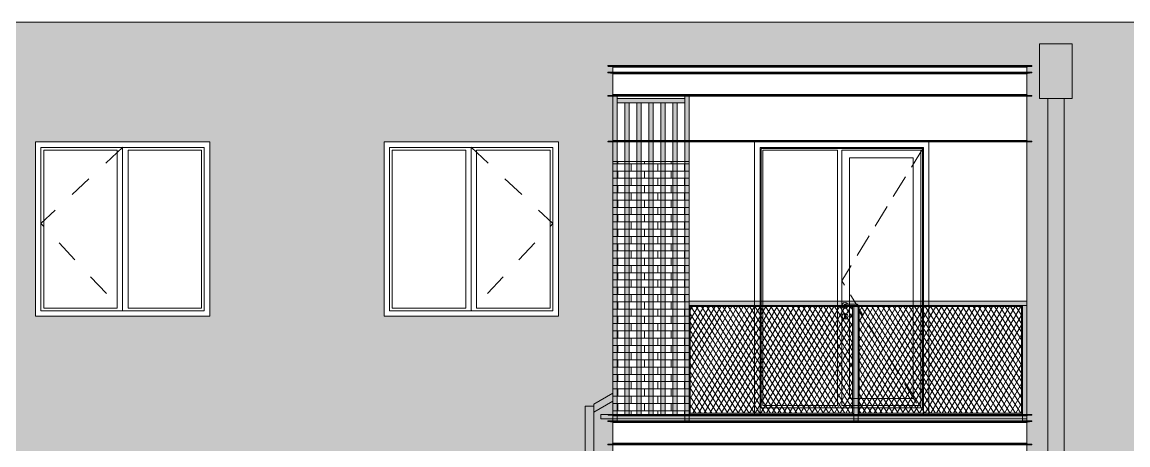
# Model space of a CAD drawing. Header units: millimetres. Extents: x 476244520 to 476657119, y 4620824743 to 4621446928.
# Drawn here: x 476557907 to 476568056, y 4621082065 to 4621085945 of the extents above; entities that cross this region are included whole.
import ezdxf

# ---------------------------------------------------------------- set-up
doc = ezdxf.new("R2010")
doc.units = ezdxf.units.MM
doc.header["$MEASUREMENT"] = 0
doc.linetypes.add('Dashed', pattern=[423.333333, 211.666667, -211.666667])
doc.linetypes.add('Hidden Line', pattern=[317.5, 211.666667, -105.833333])
for name, color, linetype, lineweight in [('0_Pen_No__250_Pen_No__255', 255, 'Continuous', 0), ('0_Pen_No__250_Pen_No__7', 7, 'Continuous', 0), ('0_Pen_No__7_Pen_No__250', 7, 'Continuous', 0), ('2D Drafting - General_Pen_No__30_Pen_No__9_Pen_No__9_Pen_No__253', 252, 'Continuous', 0), ('2D Drafting - General_Pen_No__30_Pen_No__9_Pen_No__9_Pen_No__7', 7, 'Continuous', 0), ('2D Drafting - General_Pen_No__7_Pen_No__250', 7, 'Continuous', 0), ('2D Drafting - General_Pen_No__7_Pen_No__7', 7, 'Continuous', 0), ('New_2D Drafting - General_Pen_No__30_Pen_No__9_Pen_No__9_Pen_No__255', 255, 'Continuous', 0), ('New_2D Drafting - General_Pen_No__30_Pen_No__9_Pen_No__9_Pen_No__7', 7, 'Continuous', 0), ('New_2D Drafting - General_Pen_No__4', 7, 'Continuous', 0), ('New_2D Drafting - General_Pen_No__7', 7, 'Continuous', 0), ('New_Structural - Bearing_Pen_No__250', 7, 'Continuous', 0), ('Structural - Bearing_Pen_No__250', 7, 'Continuous', 0), ('Structural - Bearing_Pen_No__7_Pen_No__7_Pen_No__7', 7, 'Continuous', 0)]:
    doc.layers.add(name, color=color, linetype=linetype, lineweight=lineweight)
pattern_1 = [(60, (476844527.15, 4621385791.044), (-38.971143, 22.5), []), (122.833095, (476844527.15, 4621385791.044), (36.8060797, 18.75), [])]

msp = doc.modelspace()

# ---------------------------------------------------------------- hatches: boundary and pattern name
at = {"layer": '0_Pen_No__250_Pen_No__255', "linetype": 'Continuous', "lineweight": 0, "true_color": 0x3f3f3f}
for points in [[(476563154.323, 4621082438.504), (476563329.323, 4621082539.645), (476563329.323, 4621082466.141), (476563154.323, 4621082365.001)], [(476563154.323, 4621070445.479), (476563154.323, 4621082420.346), (476563074.323, 4621082420.346), (476563074.323, 4621070445.479)]]:
    msp.add_hatch(color=250, dxfattribs=at).paths.add_polyline_path(points)
at = {"layer": '2D Drafting - General_Pen_No__30_Pen_No__9_Pen_No__9_Pen_No__253', "linetype": 'Continuous', "lineweight": 0}
h = msp.add_hatch(dxfattribs=at)
h.set_pattern_fill('BRICK___RUNNING_BOND', color=252, style=0, pattern_type=2)
h.set_pattern_definition([(0, (476584677.18, 4621075479.1), (0, 66.64), []), (90, (476584677.18, 4621075479.1), (-244.8, 0), [66.64, -66.64]), (90, (476584799.58, 4621075545.74), (-244.8, 0), [66.64, -66.64])])
h.paths.add_polyline_path([(476539459.138, 4621072645.531), (476540629.005, 4621072645.531), (476540629.014, 4621075245.539), (476540629.014, 4621076667.176), (476540629.014, 4621084845.531), (476540629.014, 4621085057.885), (476540629.014, 4621085545.532), (476546429.014, 4621085545.532), (476546429.014, 4621072645.531), (476553686.976, 4621072645.531), (476553729.155, 4621072645.531), (476553729.155, 4621075945.533), (476553729.155, 4621078445.544), (476553729.155, 4621079070.057), (476553729.155, 4621085545.544), (476557529.011, 4621085545.544), (476557529.011, 4621075245.549), (476556929.206, 4621075245.549), (476556929.206, 4621070445.499), (476563929.127, 4621070445.499), (476563929.127, 4621075251.999), (476563329.323, 4621075251.999), (476563329.323, 4621085545.544), (476567129.179, 4621085545.544), (476567129.179, 4621072645.445), (476569940.806, 4621072645.445), (476569940.806, 4621072645.531), (476570829.494, 4621072645.531), (476572429.494, 4621072645.531), (476574429.014, 4621072645.531), (476574429.014, 4621085545.532), (476580229.014, 4621085545.532), (476580229.014, 4621072645.531), (476581399.049, 4621072645.531), (476581399.049, 4621085945.125), (476580317.511, 4621085945.125), (476574428.978, 4621085945.125), (476553729.155, 4621085945.125), (476546829.014, 4621085945.125), (476539459.138, 4621085945.125)])
h.paths.add_polyline_path([(476546829.014, 4621082345.544), (476546829.014, 4621084845.531), (476553329.014, 4621084845.531), (476553329.014, 4621082345.544)], flags=0)
h.paths.add_polyline_path([(476546829.014, 4621075945.533), (476546829.014, 4621078445.544), (476553329.014, 4621078445.544), (476553329.014, 4621075945.533)], flags=0)
h.paths.add_polyline_path([(476546829.014, 4621079145.544), (476546829.014, 4621081645.544), (476553329.014, 4621081645.544), (476553329.014, 4621079145.544)], flags=0)
h.paths.add_polyline_path([(476549474.939, 4621072745.581), (476549479.055, 4621072745.581), (476549479.055, 4621075245.581), (476547879.055, 4621075245.582), (476547879.055, 4621072745.581)], flags=0)
h.paths.add_polyline_path([(476559629.231, 4621083245.531), (476559629.231, 4621084845.531), (476558029.231, 4621084845.531), (476558029.231, 4621083245.531)], flags=0)
h.paths.add_polyline_path([(476559629.231, 4621073645.531), (476559629.231, 4621075245.531), (476558029.231, 4621075245.531), (476558029.231, 4621073645.531)], flags=0)
h.paths.add_polyline_path([(476558029.236, 4621076845.531), (476559629.236, 4621076845.531), (476559629.236, 4621078445.531), (476558029.236, 4621078445.531)], flags=0)
h.paths.add_polyline_path([(476559629.236, 4621080045.531), (476559629.236, 4621081645.531), (476558029.236, 4621081645.531), (476558029.236, 4621080045.531)], flags=0)
h.paths.add_polyline_path([(476559629.014, 4621071445.531), (476559629.014, 4621072045.531), (476558029.442, 4621072045.531), (476558029.442, 4621071445.531)], flags=0)
h.paths.add_polyline_path([(476561228.792, 4621078445.531), (476561228.792, 4621076845.531), (476562828.792, 4621076845.531), (476562828.792, 4621078445.531)], flags=0)
h.paths.add_polyline_path([(476561228.792, 4621080045.531), (476562828.792, 4621080045.531), (476562828.792, 4621081645.531), (476561228.792, 4621081645.531)], flags=0)
h.paths.add_polyline_path([(476561228.797, 4621084845.531), (476561228.797, 4621083245.531), (476562828.797, 4621083245.531), (476562828.797, 4621084845.531)], flags=0)
h.paths.add_polyline_path([(476562828.369, 4621071445.531), (476562828.369, 4621072045.531), (476561228.797, 4621072045.531), (476561228.797, 4621071445.531)], flags=0)
h.paths.add_polyline_path([(476561228.797, 4621073645.531), (476562828.797, 4621073645.531), (476562828.797, 4621075245.531), (476561228.797, 4621075245.531)], flags=0)
h.paths.add_polyline_path([(476568178.997, 4621081645.582), (476568178.997, 4621079145.581), (476569778.997, 4621079145.581), (476569778.997, 4621081645.581)], flags=0)
h.paths.add_polyline_path([(476569778.997, 4621075945.581), (476569778.997, 4621078445.581), (476568178.997, 4621078445.582), (476568178.997, 4621075945.581)], flags=0)
h.paths.add_polyline_path([(476568178.997, 4621082345.581), (476569778.997, 4621082345.581), (476569778.997, 4621084845.581), (476568178.997, 4621084845.582)], flags=0)
h.paths.add_polyline_path([(476571779.011, 4621084845.581), (476571779.011, 4621082345.581), (476573379.011, 4621082345.581), (476573379.011, 4621084845.582)], flags=0)
h.paths.add_polyline_path([(476571779.011, 4621081645.581), (476571779.011, 4621079145.581), (476573379.011, 4621079145.581), (476573379.011, 4621081645.582)], flags=0)
h.paths.add_polyline_path([(476571779.011, 4621075245.581), (476571779.011, 4621072745.581), (476571783.128, 4621072745.581), (476573379.011, 4621072745.581), (476573379.011, 4621075245.582)], flags=0)
h.paths.add_polyline_path([(476571779.011, 4621075945.581), (476573379.011, 4621075945.581), (476573379.011, 4621078445.582), (476571779.011, 4621078445.581)], flags=0)
at = {"layer": 'New_2D Drafting - General_Pen_No__30_Pen_No__9_Pen_No__9_Pen_No__255', "linetype": 'Continuous', "lineweight": 0}
for points in [[(476567245.175, 4621085245.557), (476567545.175, 4621085245.557), (476567545.175, 4621085745.557), (476567245.175, 4621085745.557)], [(476563369.323, 4621085265.446), (476563329.323, 4621085265.446), (476563329.323, 4621082285.507), (476563369.323, 4621082285.507)], [(476563989.323, 4621085245.534), (476563989.323, 4621085205.446), (476563369.323, 4621085205.446), (476563369.323, 4621085245.534)], [(476564029.323, 4621085265.446), (476563989.323, 4621085265.446), (476563989.323, 4621082285.507), (476564029.323, 4621082285.507)], [(476567320.175, 4621070445.492), (476567320.175, 4621085245.557), (476567470.175, 4621085245.557), (476567470.175, 4621070445.492)], [(476563479.323, 4621085205.446), (476563439.323, 4621085205.446), (476563439.323, 4621082345.533), (476563479.323, 4621082345.533)], [(476563549.323, 4621085205.446), (476563589.323, 4621085205.446), (476563589.323, 4621082345.533), (476563549.323, 4621082345.533)], [(476563659.323, 4621085205.446), (476563699.323, 4621085205.446), (476563699.323, 4621082345.533), (476563659.323, 4621082345.533)], [(476563769.323, 4621085205.446), (476563809.323, 4621085205.446), (476563809.323, 4621082345.533), (476563769.323, 4621082345.533)], [(476563919.323, 4621085205.446), (476563879.323, 4621085205.446), (476563879.323, 4621082345.533), (476563919.323, 4621082345.533)], [(476567129.179, 4621083345.535), (476567129.179, 4621083385.535), (476564029.319, 4621083385.535), (476564029.319, 4621083345.535)], [(476564039.405, 4621083335.535), (476564029.319, 4621083345.535), (476565539.153, 4621083345.535), (476565529.153, 4621083335.535)], [(476564029.319, 4621083345.535), (476564039.405, 4621083335.535), (476564039.405, 4621082355.507), (476564029.319, 4621082345.533)], [(476565539.179, 4621082345.533), (476565529.179, 4621082355.533), (476565529.179, 4621083335.561), (476565539.179, 4621083345.561)], [(476565579.179, 4621082285.507), (476565539.179, 4621082285.507), (476565539.179, 4621083345.535), (476565579.179, 4621083345.535)], [(476565579.179, 4621082345.507), (476565589.179, 4621082355.507), (476565589.179, 4621083335.535), (476565579.179, 4621083345.535)], [(476565589.179, 4621083335.535), (476565579.179, 4621083345.535), (476567089.179, 4621083345.535), (476567079.179, 4621083335.535)], [(476567089.179, 4621082345.507), (476567079.179, 4621082355.507), (476567079.179, 4621083335.535), (476567089.179, 4621083345.535)], [(476567129.179, 4621082285.541), (476567089.179, 4621082285.541), (476567089.179, 4621083345.535), (476567129.179, 4621083345.535)], [(476567129.179, 4621082305.533), (476567129.179, 4621082345.533), (476563219.405, 4621082345.533), (476563219.405, 4621082305.533)], [(476564039.405, 4621082355.507), (476564029.319, 4621082345.533), (476565539.153, 4621082345.533), (476565529.151, 4621082355.535)], [(476565589.179, 4621082355.533), (476565579.179, 4621082345.533), (476567089.179, 4621082345.533), (476567079.179, 4621082355.533)]]:
    msp.add_hatch(color=255, dxfattribs=at).paths.add_polyline_path(points)
h = msp.add_hatch(dxfattribs=at)
h.set_pattern_fill('BRICK___RUNNING_BOND', color=255, style=0, pattern_type=2)
h.set_pattern_definition([(0, (476844527.15, 4621385791.044), (0, 66.64), []), (90, (476844527.15, 4621385791.04), (-244.8, 0), [66.64, -66.64]), (90, (476844649.55, 4621385857.68), (-244.8, 0), [66.64, -66.64])])
h.paths.add_polyline_path([(476563329.323, 4621082345.533), (476564029.319, 4621082345.533), (476564029.319, 4621084665.08), (476563329.323, 4621084665.08)])
at = {"layer": 'New_2D Drafting - General_Pen_No__7', "linetype": 'Continuous', "lineweight": 0}
h = msp.add_hatch(dxfattribs=at)
h.set_pattern_fill('BATT_INSULATION', style=0, pattern_type=2)
h.set_pattern_definition(pattern_1)
h.paths.add_polyline_path([(476565529.179, 4621083335.535), (476564039.405, 4621083335.535), (476564039.405, 4621082355.507), (476565529.179, 4621082355.507)])
h = msp.add_hatch(dxfattribs=at)
h.set_pattern_fill('BATT_INSULATION', style=0, pattern_type=2)
h.set_pattern_definition(pattern_1)
h.paths.add_polyline_path([(476567079.179, 4621082355.533), (476565589.179, 4621082355.533), (476565589.179, 4621083335.535), (476567079.179, 4621083335.535)])

# ---------------------------------------------------------------- linework, layer by layer
at = {"layer": '0_Pen_No__250_Pen_No__7', "color": 7, "linetype": 'Continuous', "lineweight": 0, "flags": 128}
for points in [[(476563154.323, 4621082438.504), (476563329.323, 4621082539.645), (476563329.323, 4621082466.141), (476563154.323, 4621082365.001)], [(476563154.323, 4621070445.479), (476563154.323, 4621082420.346), (476563074.323, 4621082420.346), (476563074.323, 4621070445.479)]]:
    msp.add_lwpolyline(points, close=True, dxfattribs=at)
at = {"layer": '0_Pen_No__7_Pen_No__250', "color": 7, "linetype": 'Continuous', "lineweight": 0, "flags": 128}
for points in [[(476559629.231, 4621084845.531), (476558029.231, 4621084845.531), (476558029.231, 4621083245.531), (476559629.231, 4621083245.531)], [(476561228.797, 4621084845.531), (476562828.797, 4621084845.531), (476562828.797, 4621083245.531), (476561228.797, 4621083245.531)]]:
    msp.add_lwpolyline(points, close=True, dxfattribs=at)
at = {"layer": '2D Drafting - General_Pen_No__30_Pen_No__9_Pen_No__9_Pen_No__7', "color": 7, "linetype": 'Continuous', "lineweight": 0, "flags": 128}
msp.add_lwpolyline([(476556929.206, 4621070445.499), (476563929.127, 4621070445.499), (476563929.127, 4621075251.999), (476563329.323, 4621075251.999), (476563329.323, 4621085545.544), (476567129.179, 4621085545.544), (476567129.179, 4621072645.445), (476569940.806, 4621072645.445), (476569940.806, 4621072645.531), (476570829.494, 4621072645.531), (476572429.494, 4621072645.531), (476574429.014, 4621072645.531), (476574429.014, 4621085545.532), (476580229.014, 4621085545.532), (476580229.014, 4621072645.531), (476581399.049, 4621072645.531), (476581399.049, 4621085945.125), (476580317.511, 4621085945.125), (476574428.978, 4621085945.125), (476553729.155, 4621085945.125)], dxfattribs=at)
for points in [[(476559629.231, 4621083245.531), (476559629.231, 4621084845.531), (476558029.231, 4621084845.531), (476558029.231, 4621083245.531)], [(476561228.797, 4621084845.531), (476561228.797, 4621083245.531), (476562828.797, 4621083245.531), (476562828.797, 4621084845.531)]]:
    msp.add_lwpolyline(points, close=True, dxfattribs=at)
at = {"layer": '2D Drafting - General_Pen_No__7_Pen_No__250', "color": 7, "linetype": 'Dashed', "lineweight": 0, "flags": 128}
for points in [[(476558829.608, 4621084796.127), (476558079.437, 4621084096.31), (476558829.171, 4621083295.531)], [(476562028.42, 4621084796.127), (476562778.591, 4621084096.31), (476562028.857, 4621083295.531)]]:
    msp.add_lwpolyline(points, dxfattribs=at)
at = {"layer": '2D Drafting - General_Pen_No__7_Pen_No__7', "color": 7, "linetype": 'Continuous', "lineweight": 0, "flags": 128}
for points in [[(476566225.507, 4621082345.552), (476564629.623, 4621082345.558), (476564629.632, 4621084845.558), (476566229.632, 4621084845.552)], [(476566229.632, 4621084845.552), (476566229.623, 4621082345.552), (476566225.507, 4621082345.552)]]:
    msp.add_lwpolyline(points, dxfattribs=at)
for points in [[(476564679.632, 4621084795.557), (476566179.632, 4621084795.552), (476566179.623, 4621082345.553), (476564679.623, 4621082345.559)], [(476564689.632, 4621084785.557), (476566169.632, 4621084785.552), (476566169.623, 4621082405.554), (476564689.623, 4621082405.559)], [(476564704.632, 4621084770.557), (476565389.632, 4621084770.554), (476565389.624, 4621082425.557), (476564704.624, 4621082425.559)], [(476565429.628, 4621084770.554), (476566154.632, 4621084770.552), (476566154.624, 4621082425.554), (476565429.624, 4621082425.557)], [(476565499.631, 4621084700.554), (476566084.631, 4621084700.552), (476566084.624, 4621082490.554), (476565499.624, 4621082490.556)]]:
    msp.add_lwpolyline(points, close=True, dxfattribs=at)
at = {"layer": '2D Drafting - General_Pen_No__7_Pen_No__7', "color": 7, "linetype": 'Hidden Line', "lineweight": 0, "flags": 128}
msp.add_lwpolyline([(476566179.632, 4621084795.552), (476565429.628, 4621083571.431), (476566178.846, 4621082346.837)], dxfattribs=at)
at = {"layer": 'New_2D Drafting - General_Pen_No__30_Pen_No__9_Pen_No__9_Pen_No__7', "color": 7, "linetype": 'Continuous', "lineweight": 0, "flags": 128}
for points in [[(476567245.175, 4621085245.557), (476567545.175, 4621085245.557), (476567545.175, 4621085745.557), (476567245.175, 4621085745.557)], [(476563369.323, 4621085265.446), (476563329.323, 4621085265.446), (476563329.323, 4621082285.507), (476563369.323, 4621082285.507)], [(476563989.323, 4621085245.534), (476563989.323, 4621085205.446), (476563369.323, 4621085205.446), (476563369.323, 4621085245.534)], [(476564029.323, 4621085265.446), (476563989.323, 4621085265.446), (476563989.323, 4621082285.507), (476564029.323, 4621082285.507)], [(476567320.175, 4621070445.492), (476567320.175, 4621085245.557), (476567470.175, 4621085245.557), (476567470.175, 4621070445.492)], [(476563479.323, 4621085205.446), (476563439.323, 4621085205.446), (476563439.323, 4621082345.533), (476563479.323, 4621082345.533)], [(476563549.323, 4621085205.446), (476563589.323, 4621085205.446), (476563589.323, 4621082345.533), (476563549.323, 4621082345.533)], [(476563659.323, 4621085205.446), (476563699.323, 4621085205.446), (476563699.323, 4621082345.533), (476563659.323, 4621082345.533)], [(476563769.323, 4621085205.446), (476563809.323, 4621085205.446), (476563809.323, 4621082345.533), (476563769.323, 4621082345.533)], [(476563919.323, 4621085205.446), (476563879.323, 4621085205.446), (476563879.323, 4621082345.533), (476563919.323, 4621082345.533)], [(476563329.323, 4621082345.533), (476564029.319, 4621082345.533), (476564029.319, 4621084665.08), (476563329.323, 4621084665.08)], [(476567129.179, 4621083345.535), (476567129.179, 4621083385.535), (476564029.319, 4621083385.535), (476564029.319, 4621083345.535)], [(476564039.405, 4621083335.535), (476564029.319, 4621083345.535), (476565539.153, 4621083345.535), (476565529.153, 4621083335.535)], [(476564029.319, 4621083345.535), (476564039.405, 4621083335.535), (476564039.405, 4621082355.507), (476564029.319, 4621082345.533)], [(476565539.179, 4621082345.533), (476565529.179, 4621082355.533), (476565529.179, 4621083335.561), (476565539.179, 4621083345.561)], [(476565579.179, 4621082285.507), (476565539.179, 4621082285.507), (476565539.179, 4621083345.535), (476565579.179, 4621083345.535)], [(476565579.179, 4621082345.507), (476565589.179, 4621082355.507), (476565589.179, 4621083335.535), (476565579.179, 4621083345.535)], [(476565589.179, 4621083335.535), (476565579.179, 4621083345.535), (476567089.179, 4621083345.535), (476567079.179, 4621083335.535)], [(476567089.179, 4621082345.507), (476567079.179, 4621082355.507), (476567079.179, 4621083335.535), (476567089.179, 4621083345.535)], [(476567129.179, 4621082285.541), (476567089.179, 4621082285.541), (476567089.179, 4621083345.535), (476567129.179, 4621083345.535)], [(476567129.179, 4621082305.533), (476567129.179, 4621082345.533), (476563219.405, 4621082345.533), (476563219.405, 4621082305.533)], [(476564039.405, 4621082355.507), (476564029.319, 4621082345.533), (476565539.153, 4621082345.533), (476565529.151, 4621082355.535)], [(476565589.179, 4621082355.533), (476565579.179, 4621082345.533), (476567089.179, 4621082345.533), (476567079.179, 4621082355.533)]]:
    msp.add_lwpolyline(points, close=True, dxfattribs=at)
at = {"layer": 'New_2D Drafting - General_Pen_No__4', "color": 7, "linetype": 'Continuous', "lineweight": 0, "flags": 128}
for points in [[(476565529.179, 4621083335.535), (476564039.405, 4621083335.535), (476564039.405, 4621082355.507), (476565529.179, 4621082355.507)], [(476567079.179, 4621082355.533), (476565589.179, 4621082355.533), (476565589.179, 4621083335.535), (476567079.179, 4621083335.535)]]:
    msp.add_lwpolyline(points, close=True, dxfattribs=at)
at = {"layer": 'New_Structural - Bearing_Pen_No__250', "color": 7, "linetype": 'Continuous', "lineweight": 0}
for p, q in [((476565437.134, 4621083359.055), (476565433.517, 4621083345.555)), ((476565433.517, 4621083345.555), (476565437.134, 4621083332.055)), ((476565447.017, 4621083368.938), (476565437.134, 4621083359.055)), ((476565437.134, 4621083332.055), (476565447.017, 4621083322.172)), ((476565460.517, 4621083372.555), (476565447.017, 4621083368.938)), ((476565447.017, 4621083322.172), (476565460.517, 4621083318.555)), ((476565453.446, 4621083352.626), (476565450.517, 4621083345.555)), ((476565450.517, 4621083345.555), (476565453.446, 4621083338.484)), ((476565454.998, 4621083352.626), (476565452.239, 4621083345.555)), ((476565452.239, 4621083345.555), (476565454.998, 4621083338.484)), ((476565460.517, 4621083355.555), (476565453.446, 4621083352.626)), ((476565453.446, 4621083338.484), (476565460.517, 4621083335.555)), ((476565459.813, 4621083352.626), (476565457.701, 4621083345.555)), ((476565457.701, 4621083345.555), (476565459.812, 4621083338.484)), ((476565474.017, 4621083368.938), (476565460.517, 4621083372.555)), ((476565460.517, 4621083355.555), (476565461.659, 4621083355.555)), ((476565460.517, 4621083335.555), (476565461.659, 4621083335.555)), ((476565460.517, 4621083318.555), (476565474.017, 4621083322.172)), ((476565461.659, 4621083355.555), (476565464.91, 4621083355.555)), ((476565461.659, 4621083335.555), (476565464.91, 4621083335.555)), ((476565464.91, 4621083355.555), (476565469.777, 4621083355.555)), ((476565464.91, 4621083335.555), (476565469.777, 4621083335.555)), ((476565467.018, 4621083352.626), (476565465.875, 4621083345.555)), ((476565465.875, 4621083345.555), (476565467.018, 4621083338.484)), ((476565469.777, 4621083355.555), (476565475.517, 4621083355.555)), ((476565469.777, 4621083335.555), (476565475.517, 4621083335.555)), ((476565483.9, 4621083359.055), (476565474.017, 4621083368.938)), ((476565474.017, 4621083322.172), (476565483.9, 4621083332.055)), ((476565475.517, 4621083355.555), (476565555.517, 4621083355.555)), ((476565475.517, 4621083335.555), (476565555.517, 4621083335.555)), ((476565484.838, 4621083355.555), (476565483.9, 4621083359.055)), ((476565483.9, 4621083332.055), (476565484.838, 4621083335.555)), ((476565555.517, 4621083355.555), (476565561.257, 4621083355.555)), ((476565555.517, 4621083335.555), (476565561.257, 4621083335.555)), ((476565561.257, 4621083355.555), (476565566.124, 4621083355.555)), ((476565561.257, 4621083335.555), (476565566.124, 4621083335.555)), ((476565564.016, 4621083352.626), (476565565.159, 4621083345.555)), ((476565565.159, 4621083345.555), (476565564.016, 4621083338.484)), ((476565566.124, 4621083355.555), (476565569.375, 4621083355.555)), ((476565566.124, 4621083335.555), (476565569.375, 4621083335.555)), ((476565569.375, 4621083355.555), (476565570.517, 4621083355.555)), ((476565569.375, 4621083335.555), (476565570.517, 4621083335.555)), ((476565570.517, 4621083355.555), (476565577.588, 4621083352.626)), ((476565577.588, 4621083338.484), (476565570.517, 4621083335.555)), ((476565571.222, 4621083352.626), (476565573.333, 4621083345.555)), ((476565573.333, 4621083345.555), (476565571.222, 4621083338.484)), ((476565576.036, 4621083352.626), (476565578.795, 4621083345.555)), ((476565578.795, 4621083345.555), (476565576.036, 4621083338.484)), ((476565577.588, 4621083352.626), (476565580.517, 4621083345.555)), ((476565580.517, 4621083345.555), (476565577.588, 4621083338.484)), ((476565437.134, 4621083259.055), (476565433.517, 4621083245.555)), ((476565433.517, 4621083245.555), (476565437.134, 4621083232.055)), ((476565447.017, 4621083268.938), (476565437.134, 4621083259.055)), ((476565437.134, 4621083232.055), (476565447.017, 4621083222.172)), ((476565460.517, 4621083272.555), (476565447.017, 4621083268.938)), ((476565447.017, 4621083222.172), (476565460.517, 4621083218.555)), ((476565453.797, 4621083257.195), (476565453.049, 4621083255.247)), ((476565455.517, 4621083249.955), (476565453.049, 4621083255.247)), ((476565453.797, 4621083257.195), (476565455.142, 4621083260.699)), ((476565455.142, 4621083260.699), (476565460.517, 4621083262.98)), ((476565455.517, 4621083248.442), (476565455.517, 4621083249.955)), ((476565455.517, 4621083248.442), (476565455.517, 4621083245.555)), ((476565455.517, 4621083245.555), (476565455.517, 4621083242.668)), ((476565455.517, 4621083242.668), (476565455.517, 4621083236.895)), ((476565455.517, 4621083236.895), (476565455.517, 4621083233.055)), ((476565456.981, 4621083229.52), (476565455.517, 4621083233.055)), ((476565460.517, 4621083228.055), (476565456.981, 4621083229.52)), ((476565474.017, 4621083268.938), (476565460.517, 4621083272.555)), ((476565460.517, 4621083262.98), (476565465.892, 4621083260.699)), ((476565464.052, 4621083229.519), (476565460.517, 4621083228.055)), ((476565460.517, 4621083218.555), (476565474.017, 4621083222.172)), ((476565465.517, 4621083233.055), (476565464.052, 4621083229.519)), ((476565467.985, 4621083255.247), (476565465.517, 4621083249.955)), ((476565465.517, 4621083249.955), (476565465.517, 4621083248.442)), ((476565465.517, 4621083248.442), (476565465.517, 4621083245.555)), ((476565465.517, 4621083245.555), (476565465.517, 4621083242.668)), ((476565465.517, 4621083242.668), (476565465.517, 4621083236.895)), ((476565465.517, 4621083236.895), (476565465.517, 4621083233.055)), ((476565467.237, 4621083257.195), (476565465.892, 4621083260.699)), ((476565467.237, 4621083257.195), (476565467.985, 4621083255.247)), ((476565483.899, 4621083259.055), (476565474.017, 4621083268.938)), ((476565474.017, 4621083222.172), (476565483.899, 4621083232.055)), ((476565487.517, 4621083245.555), (476565483.899, 4621083259.055)), ((476565483.899, 4621083232.055), (476565487.517, 4621083245.555))]:
    msp.add_line(p, q, dxfattribs=at)
at = {"layer": 'Structural - Bearing_Pen_No__250', "color": 7, "linetype": 'Continuous', "lineweight": 0}
for p, q in [((476563282.997, 4621085543.049), (476563282.997, 4621085545.544)), ((476567175.505, 4621085545.544), (476563282.997, 4621085545.544)), ((476563283.396, 4621085541.518), (476563282.997, 4621085543.049)), ((476567175.505, 4621085543.049), (476563282.997, 4621085543.049)), ((476563284.534, 4621085540.22), (476563283.396, 4621085541.518)), ((476563286.237, 4621085539.353), (476563284.534, 4621085540.22)), ((476563287.459, 4621085539.094), (476563286.237, 4621085539.353)), ((476563324.86, 4621085535.104), (476563287.459, 4621085539.094)), ((476567171.042, 4621085539.094), (476563287.459, 4621085539.094)), ((476563326.082, 4621085534.844), (476563324.86, 4621085535.104)), ((476567133.641, 4621085535.104), (476563324.86, 4621085535.104)), ((476563327.785, 4621085533.977), (476563326.082, 4621085534.844)), ((476563328.923, 4621085532.68), (476563327.785, 4621085533.977)), ((476563329.323, 4621085531.149), (476563328.923, 4621085532.68)), ((476563329.323, 4621084859.963), (476563329.323, 4621085531.149)), ((476567129.179, 4621085531.149), (476563329.323, 4621085531.149)), ((476567129.179, 4621085531.149), (476567129.578, 4621085532.68)), ((476567129.179, 4621084859.963), (476567129.179, 4621085531.149)), ((476567129.578, 4621085532.68), (476567130.716, 4621085533.977)), ((476567130.716, 4621085533.977), (476567132.419, 4621085534.844)), ((476567132.419, 4621085534.844), (476567133.641, 4621085535.104)), ((476567133.641, 4621085535.104), (476567171.042, 4621085539.094)), ((476567171.042, 4621085539.094), (476567172.264, 4621085539.353)), ((476567172.264, 4621085539.353), (476567173.967, 4621085540.22)), ((476567173.967, 4621085540.22), (476567175.105, 4621085541.518)), ((476567175.105, 4621085541.518), (476567175.505, 4621085543.049)), ((476567175.505, 4621085543.049), (476567175.505, 4621085545.544)), ((476563282.997, 4621085483.037), (476563282.997, 4621085485.532)), ((476567175.505, 4621085485.532), (476563282.997, 4621085485.532)), ((476563283.396, 4621085481.506), (476563282.997, 4621085483.037)), ((476567175.505, 4621085483.037), (476563282.997, 4621085483.037)), ((476563284.534, 4621085480.208), (476563283.396, 4621085481.506)), ((476563286.237, 4621085479.341), (476563284.534, 4621085480.208)), ((476563287.459, 4621085479.082), (476563286.237, 4621085479.341)), ((476563324.86, 4621085475.092), (476563287.459, 4621085479.082)), ((476567171.042, 4621085479.082), (476563287.459, 4621085479.082)), ((476563326.082, 4621085474.832), (476563324.86, 4621085475.092)), ((476567133.641, 4621085475.092), (476563324.86, 4621085475.092)), ((476563327.785, 4621085473.965), (476563326.082, 4621085474.832)), ((476563328.923, 4621085472.667), (476563327.785, 4621085473.965)), ((476563329.323, 4621085471.137), (476563328.923, 4621085472.667)), ((476563329.323, 4621085279.945), (476563329.323, 4621085471.137)), ((476567129.179, 4621085471.137), (476563329.323, 4621085471.137)), ((476567129.179, 4621085471.137), (476567129.578, 4621085472.667)), ((476567129.179, 4621085279.945), (476567129.179, 4621085471.137)), ((476567129.578, 4621085472.667), (476567130.716, 4621085473.965)), ((476567130.716, 4621085473.965), (476567132.419, 4621085474.832)), ((476567132.419, 4621085474.832), (476567133.641, 4621085475.092)), ((476567133.641, 4621085475.092), (476567171.042, 4621085479.082)), ((476567171.042, 4621085479.082), (476567172.264, 4621085479.341)), ((476567172.264, 4621085479.341), (476567173.967, 4621085480.208)), ((476567173.967, 4621085480.208), (476567175.105, 4621085481.506)), ((476567175.105, 4621085481.506), (476567175.505, 4621085483.037)), ((476567175.505, 4621085483.037), (476567175.505, 4621085485.532)), ((476563282.997, 4621085268.027), (476563283.396, 4621085269.557)), ((476563282.997, 4621085265.532), (476563282.997, 4621085268.027)), ((476567175.505, 4621085268.027), (476563282.997, 4621085268.027)), ((476567175.505, 4621085265.532), (476563282.997, 4621085265.532)), ((476563283.396, 4621085269.557), (476563284.534, 4621085270.855)), ((476563284.534, 4621085270.855), (476563286.237, 4621085271.722)), ((476563286.237, 4621085271.722), (476563287.459, 4621085271.982)), ((476563287.459, 4621085271.982), (476563324.86, 4621085275.972)), ((476567171.042, 4621085271.982), (476563287.459, 4621085271.982)), ((476563324.86, 4621085275.972), (476563326.082, 4621085276.231)), ((476567133.641, 4621085275.972), (476563324.86, 4621085275.972)), ((476563326.082, 4621085276.231), (476563327.785, 4621085277.098)), ((476563327.785, 4621085277.098), (476563328.923, 4621085278.396)), ((476563328.923, 4621085278.396), (476563329.323, 4621085279.927)), ((476567129.179, 4621085279.927), (476563329.323, 4621085279.927)), ((476567129.578, 4621085278.396), (476567129.179, 4621085279.927)), ((476567130.716, 4621085277.098), (476567129.578, 4621085278.396)), ((476567132.419, 4621085276.231), (476567130.716, 4621085277.098)), ((476567133.641, 4621085275.972), (476567132.419, 4621085276.231)), ((476567171.042, 4621085271.982), (476567133.641, 4621085275.972)), ((476567172.264, 4621085271.722), (476567171.042, 4621085271.982)), ((476567173.967, 4621085270.855), (476567172.264, 4621085271.722)), ((476567175.105, 4621085269.557), (476567173.967, 4621085270.855)), ((476567175.505, 4621085268.027), (476567175.105, 4621085269.557)), ((476567175.505, 4621085265.532), (476567175.505, 4621085268.027)), ((476563282.997, 4621084848.044), (476563283.396, 4621084849.575)), ((476563282.997, 4621084845.549), (476563282.997, 4621084848.044)), ((476567175.505, 4621084848.044), (476563282.997, 4621084848.044)), ((476567175.505, 4621084845.549), (476563282.997, 4621084845.549)), ((476563283.396, 4621084849.575), (476563284.534, 4621084850.873)), ((476563284.534, 4621084850.873), (476563286.237, 4621084851.74)), ((476563286.237, 4621084851.74), (476563287.459, 4621084851.999)), ((476563287.459, 4621084851.999), (476563324.86, 4621084855.989)), ((476567171.042, 4621084851.999), (476563287.459, 4621084851.999)), ((476563324.86, 4621084855.989), (476563326.082, 4621084856.249)), ((476567133.641, 4621084855.989), (476563324.86, 4621084855.989)), ((476563326.082, 4621084856.249), (476563327.785, 4621084857.116)), ((476563327.785, 4621084857.116), (476563328.923, 4621084858.414)), ((476563328.923, 4621084858.414), (476563329.323, 4621084859.944)), ((476567129.179, 4621084859.944), (476563329.323, 4621084859.944)), ((476567129.578, 4621084858.414), (476567129.179, 4621084859.944)), ((476567130.716, 4621084857.116), (476567129.578, 4621084858.414)), ((476567132.419, 4621084856.249), (476567130.716, 4621084857.116)), ((476567133.641, 4621084855.989), (476567132.419, 4621084856.249)), ((476567171.042, 4621084851.999), (476567133.641, 4621084855.989)), ((476567172.264, 4621084851.74), (476567171.042, 4621084851.999)), ((476567173.967, 4621084850.873), (476567172.264, 4621084851.74)), ((476567175.105, 4621084849.575), (476567173.967, 4621084850.873)), ((476567175.505, 4621084848.044), (476567175.105, 4621084849.575)), ((476567175.505, 4621084845.549), (476567175.505, 4621084848.044)), ((476563282.997, 4621082343.049), (476563282.997, 4621082345.544)), ((476567175.505, 4621082345.544), (476563282.997, 4621082345.544)), ((476563283.396, 4621082341.518), (476563282.997, 4621082343.049)), ((476567175.505, 4621082343.049), (476563282.997, 4621082343.049)), ((476563282.997, 4621082283.037), (476563282.997, 4621082285.532)), ((476567175.505, 4621082285.532), (476563282.997, 4621082285.532)), ((476563283.396, 4621082281.506), (476563282.997, 4621082283.037)), ((476567175.505, 4621082283.037), (476563282.997, 4621082283.037)), ((476563284.534, 4621082340.22), (476563283.396, 4621082341.518)), ((476563284.534, 4621082280.208), (476563283.396, 4621082281.506)), ((476563286.237, 4621082339.353), (476563284.534, 4621082340.22)), ((476563286.237, 4621082279.341), (476563284.534, 4621082280.208)), ((476563287.459, 4621082339.094), (476563286.237, 4621082339.353)), ((476563287.459, 4621082279.082), (476563286.237, 4621082279.341)), ((476563324.86, 4621082335.104), (476563287.459, 4621082339.094)), ((476567171.042, 4621082339.094), (476563287.459, 4621082339.094)), ((476563324.86, 4621082275.092), (476563287.459, 4621082279.082)), ((476567171.042, 4621082279.082), (476563287.459, 4621082279.082)), ((476563326.082, 4621082334.844), (476563324.86, 4621082335.104)), ((476567133.641, 4621082335.104), (476563324.86, 4621082335.104)), ((476563326.082, 4621082274.832), (476563324.86, 4621082275.092)), ((476567133.641, 4621082275.092), (476563324.86, 4621082275.092)), ((476563327.785, 4621082333.977), (476563326.082, 4621082334.844)), ((476563327.785, 4621082273.965), (476563326.082, 4621082274.832)), ((476563328.923, 4621082332.68), (476563327.785, 4621082333.977)), ((476563328.923, 4621082272.667), (476563327.785, 4621082273.965)), ((476563329.323, 4621082331.149), (476563328.923, 4621082332.68)), ((476563329.323, 4621082271.137), (476563328.923, 4621082272.667)), ((476563329.323, 4621081659.963), (476563329.323, 4621082331.149)), ((476567129.179, 4621082331.149), (476563329.323, 4621082331.149)), ((476563329.323, 4621082079.945), (476563329.323, 4621082271.137)), ((476567129.179, 4621082271.137), (476563329.323, 4621082271.137)), ((476567129.179, 4621082331.149), (476567129.578, 4621082332.68)), ((476567129.179, 4621081659.963), (476567129.179, 4621082331.149)), ((476567129.179, 4621082271.137), (476567129.578, 4621082272.667)), ((476567129.179, 4621082079.945), (476567129.179, 4621082271.137)), ((476567129.578, 4621082332.68), (476567130.716, 4621082333.977)), ((476567129.578, 4621082272.667), (476567130.716, 4621082273.965)), ((476567130.716, 4621082333.977), (476567132.419, 4621082334.844)), ((476567130.716, 4621082273.965), (476567132.419, 4621082274.832)), ((476567132.419, 4621082334.844), (476567133.641, 4621082335.104)), ((476567132.419, 4621082274.832), (476567133.641, 4621082275.092)), ((476567133.641, 4621082335.104), (476567171.042, 4621082339.094)), ((476567133.641, 4621082275.092), (476567171.042, 4621082279.082)), ((476567171.042, 4621082339.094), (476567172.264, 4621082339.353)), ((476567171.042, 4621082279.082), (476567172.264, 4621082279.341)), ((476567172.264, 4621082339.353), (476567173.967, 4621082340.22)), ((476567172.264, 4621082279.341), (476567173.967, 4621082280.208)), ((476567173.967, 4621082340.22), (476567175.105, 4621082341.518)), ((476567173.967, 4621082280.208), (476567175.105, 4621082281.506)), ((476567175.105, 4621082341.518), (476567175.505, 4621082343.049)), ((476567175.105, 4621082281.506), (476567175.505, 4621082283.037)), ((476567175.505, 4621082343.049), (476567175.505, 4621082345.544)), ((476567175.505, 4621082283.037), (476567175.505, 4621082285.532)), ((476563282.997, 4621082068.027), (476563283.396, 4621082069.557)), ((476563282.997, 4621082065.532), (476563282.997, 4621082068.027)), ((476567175.505, 4621082068.027), (476563282.997, 4621082068.027)), ((476567175.505, 4621082065.532), (476563282.997, 4621082065.532)), ((476563283.396, 4621082069.557), (476563284.534, 4621082070.855)), ((476563284.534, 4621082070.855), (476563286.237, 4621082071.722)), ((476563286.237, 4621082071.722), (476563287.459, 4621082071.982)), ((476563287.459, 4621082071.982), (476563324.86, 4621082075.972)), ((476567171.042, 4621082071.982), (476563287.459, 4621082071.982)), ((476563324.86, 4621082075.972), (476563326.082, 4621082076.231)), ((476567133.641, 4621082075.972), (476563324.86, 4621082075.972)), ((476563326.082, 4621082076.231), (476563327.785, 4621082077.098)), ((476563327.785, 4621082077.098), (476563328.923, 4621082078.396)), ((476563328.923, 4621082078.396), (476563329.323, 4621082079.927)), ((476567129.179, 4621082079.927), (476563329.323, 4621082079.927)), ((476567129.578, 4621082078.396), (476567129.179, 4621082079.927)), ((476567130.716, 4621082077.098), (476567129.578, 4621082078.396)), ((476567132.419, 4621082076.231), (476567130.716, 4621082077.098)), ((476567133.641, 4621082075.972), (476567132.419, 4621082076.231)), ((476567171.042, 4621082071.982), (476567133.641, 4621082075.972)), ((476567172.264, 4621082071.722), (476567171.042, 4621082071.982)), ((476567173.967, 4621082070.855), (476567172.264, 4621082071.722)), ((476567175.105, 4621082069.557), (476567173.967, 4621082070.855)), ((476567175.505, 4621082068.027), (476567175.105, 4621082069.557)), ((476567175.505, 4621082065.532), (476567175.505, 4621082068.027))]:
    msp.add_line(p, q, dxfattribs=at)
at = {"layer": 'Structural - Bearing_Pen_No__7_Pen_No__7_Pen_No__7', "color": 7, "linetype": 'Continuous', "lineweight": 0}
for p, q in [((476559578.905, 4621084795.531), (476558079.425, 4621084795.531)), ((476558079.437, 4621084795.531), (476558079.437, 4621083295.531)), ((476558104.437, 4621084770.531), (476558779.23, 4621084770.531)), ((476558104.437, 4621083320.531), (476558104.437, 4621084770.531)), ((476558779.23, 4621084770.531), (476558779.23, 4621083320.531)), ((476558829.23, 4621084770.482), (476558829.171, 4621083295.531)), ((476558829.23, 4621084795.531), (476558829.23, 4621084770.482)), ((476558879.235, 4621084770.531), (476559553.905, 4621084770.531)), ((476558879.235, 4621083320.531), (476558879.235, 4621084770.531)), ((476559553.905, 4621084770.531), (476559553.905, 4621083320.531)), ((476559578.905, 4621083295.531), (476559578.905, 4621084795.531)), ((476561279.123, 4621084795.531), (476562778.603, 4621084795.531)), ((476561279.123, 4621083295.531), (476561279.123, 4621084795.531)), ((476561978.793, 4621084770.531), (476561304.123, 4621084770.531)), ((476561304.123, 4621084770.531), (476561304.123, 4621083320.531)), ((476561978.793, 4621083320.531), (476561978.793, 4621084770.531)), ((476562028.798, 4621084795.531), (476562028.798, 4621084770.482)), ((476562028.798, 4621084770.482), (476562028.857, 4621083295.531)), ((476562753.591, 4621084770.531), (476562078.798, 4621084770.531)), ((476562078.798, 4621084770.531), (476562078.798, 4621083320.531)), ((476562753.591, 4621083320.531), (476562753.591, 4621084770.531)), ((476562778.591, 4621084795.531), (476562778.591, 4621083295.531)), ((476558079.437, 4621083295.531), (476559578.905, 4621083295.531)), ((476558779.23, 4621083320.531), (476558104.437, 4621083320.531)), ((476559553.905, 4621083320.531), (476558879.235, 4621083320.531)), ((476562778.591, 4621083295.531), (476561279.123, 4621083295.531)), ((476561304.123, 4621083320.531), (476561978.793, 4621083320.531)), ((476562078.798, 4621083320.531), (476562753.591, 4621083320.531))]:
    msp.add_line(p, q, dxfattribs=at)

doc.saveas('drawing.dxf')
